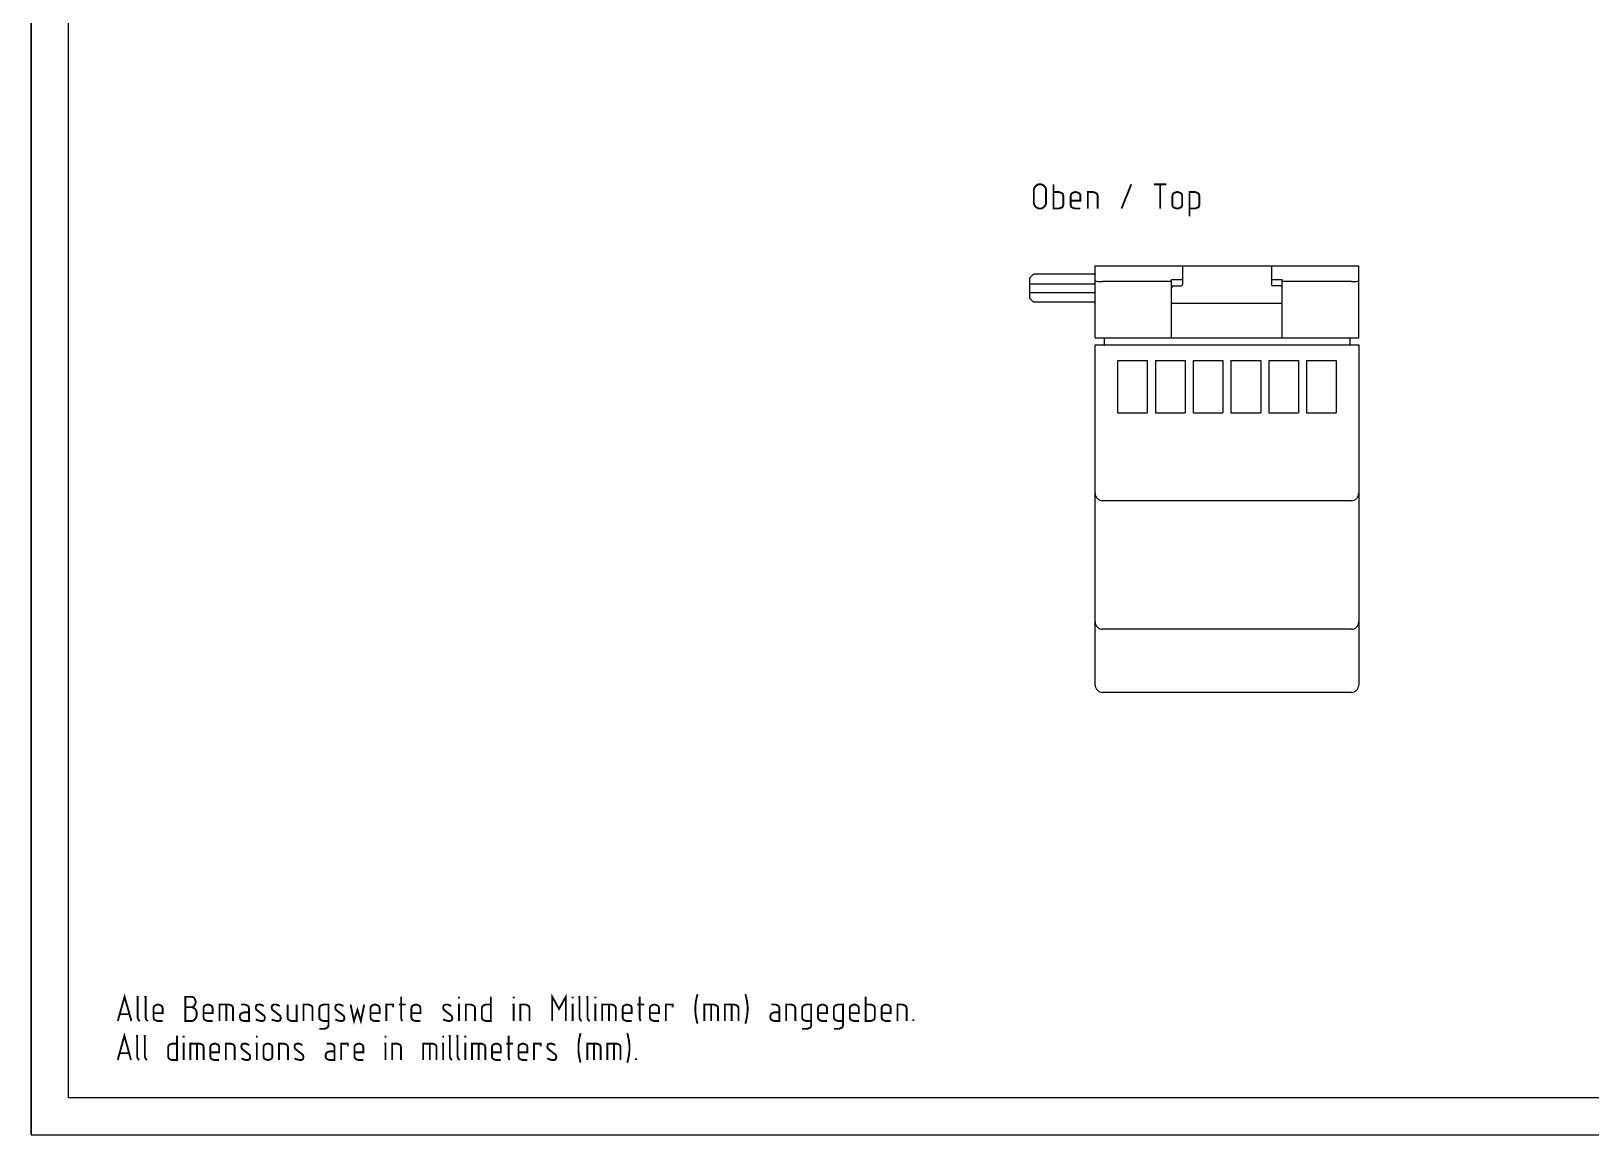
# Model space of a CAD drawing. Extents: x 0 to 420, y 0 to 297.
# Drawn here: x 0 to 210, y 0 to 148.5 of the extents above; entities that cross this region are included whole.
import ezdxf

# ---------------------------------------------------------------- set-up
doc = ezdxf.new("R2010")
doc.units = 0
doc.header["$LTSCALE"] = 23.1
doc.layers.get('0').update_dxf_attribs({"linetype": 'CONTINUOUS'})
for name, color, linetype in [('13000_TOP', 7, 'CONTINUOUS'), ('13300_TOP_GERMAN_ENGLISH', 7, 'CONTINUOUS'), ('90000_FRAME', 7, 'CONTINUOUS'), ('91000_TIP', 7, 'CONTINUOUS')]:
    doc.layers.add(name, color=color, linetype=linetype)

msp = doc.modelspace()

# ---------------------------------------------------------------- linework, layer by layer
at = {"color": 7, "linetype": 'CONTINUOUS'}
for q in [(0, 297), (420, 0)]:
    msp.add_line((0, 0), q, dxfattribs=at)
at = {"layer": '13000_TOP', "color": 7, "linetype": 'CONTINUOUS'}
for p, q in [((134.462, 115.319), (134.962, 115.819)), ((143.062, 115.819), (134.962, 115.819)), ((143.262, 107.219), (143.262, 116.919)), ((143.262, 116.919), (155.012, 116.919)), ((155.037, 116.919), (155.037, 114.419)), ((155.037, 116.919), (166.987, 116.919)), ((166.987, 116.919), (166.987, 114.419)), ((167.012, 116.919), (178.762, 116.919)), ((178.762, 107.219), (178.762, 116.919)), ((134.462, 112.519), (134.462, 115.319)), ((134.462, 114.519), (143.062, 114.519)), ((143.262, 114.951), (143.312, 114.907)), ((143.312, 114.907), (143.455, 114.868)), ((143.455, 114.868), (143.677, 114.837)), ((143.677, 114.837), (143.955, 114.817)), ((143.955, 114.817), (144.262, 114.811)), ((153.562, 114.811), (144.262, 114.811)), ((153.562, 107.219), (153.562, 115.092)), ((153.562, 115.092), (155.012, 115.092)), ((153.762, 114.219), (154.841, 114.219)), ((167.012, 115.092), (168.462, 115.092)), ((168.262, 114.219), (167.172, 114.219)), ((168.462, 107.219), (168.462, 115.092)), ((177.762, 114.811), (168.462, 114.811)), ((177.762, 114.811), (178.07, 114.817)), ((178.07, 114.817), (178.348, 114.837)), ((178.348, 114.837), (178.57, 114.868)), ((178.57, 114.868), (178.713, 114.907)), ((178.713, 114.907), (178.762, 114.951)), ((134.462, 113.319), (143.062, 113.319)), ((134.462, 112.519), (134.962, 112.019)), ((143.062, 112.019), (134.962, 112.019)), ((153.562, 111.919), (168.462, 111.919)), ((143.262, 107.219), (178.762, 107.219)), ((144.462, 107.219), (144.462, 106.319)), ((177.562, 107.219), (177.562, 106.319)), ((143.262, 60.519), (143.262, 106.319)), ((143.262, 106.319), (178.762, 106.319)), ((178.762, 106.319), (178.762, 60.519)), ((146.312, 97.169), (146.312, 104.169)), ((146.312, 104.169), (150.312, 104.169)), ((150.312, 97.169), (150.312, 104.169)), ((151.392, 104.169), (151.392, 97.169)), ((151.392, 104.169), (155.392, 104.169)), ((155.392, 104.169), (155.392, 97.169)), ((156.472, 104.169), (156.472, 97.169)), ((156.472, 104.169), (160.472, 104.169)), ((160.472, 104.169), (160.472, 97.169)), ((161.552, 104.169), (161.552, 97.169)), ((161.552, 104.169), (165.552, 104.169)), ((165.552, 104.169), (165.552, 97.169)), ((166.632, 104.169), (166.632, 97.169)), ((166.632, 104.169), (170.632, 104.169)), ((170.632, 104.169), (170.632, 97.169)), ((171.712, 104.169), (175.712, 104.169)), ((171.712, 104.169), (171.712, 97.169)), ((175.712, 104.169), (175.712, 97.169)), ((146.312, 97.169), (150.312, 97.169)), ((151.392, 97.169), (155.392, 97.169)), ((156.472, 97.169), (160.472, 97.169)), ((161.552, 97.169), (165.552, 97.169)), ((166.632, 97.169), (170.632, 97.169)), ((171.712, 97.169), (175.712, 97.169)), ((177.762, 85.319), (144.262, 85.319)), ((177.762, 68.019), (144.262, 68.019)), ((177.762, 59.519), (144.262, 59.519))]:
    msp.add_line(p, q, dxfattribs=at)
for centre, radius, start, end in [((143.062, 116.019), 0.2, 270, 360), ((143.062, 114.719), 0.2, 270, 360), ((153.762, 114.019), 0.2, 90, 180), ((154.837, 114.419), 0.2, 270, 360), ((167.187, 114.419), 0.2, 180, 270), ((168.262, 114.019), 0.2, 0, 90), ((143.062, 113.119), 0.2, 0, 90), ((143.062, 111.819), 0.2, 0, 90), ((144.262, 86.319), 1, 180, 270), ((177.762, 86.319), 1, 270, 360), ((144.262, 69.019), 1, 180, 270), ((177.762, 69.019), 1, 270, 360), ((144.262, 60.519), 1, 180, 270), ((177.762, 60.519), 1, 270, 360)]:
    msp.add_arc(centre, radius, start, end, dxfattribs=at)
at = {"layer": '13300_TOP_GERMAN_ENGLISH', "color": 7, "linetype": 'CONTINUOUS', "const_width": 0.25}
for points in [[(136.573, 127.44), (136.655, 127.207), (136.655, 125.34), (136.573, 125.107), (136.408, 124.873), (136.242, 124.757), (135.995, 124.64), (135.665, 124.64), (135.417, 124.757), (135.252, 124.873), (135.087, 125.107), (135.004, 125.34), (135.004, 127.207), (135.087, 127.44), (135.252, 127.673), (135.417, 127.79), (135.665, 127.907), (135.995, 127.907), (136.242, 127.79), (136.408, 127.673), (136.573, 127.44)], [(137.646, 126.857), (138.389, 126.857), (138.719, 126.74), (138.884, 126.623), (138.967, 126.39), (138.967, 125.107), (138.884, 124.873), (138.719, 124.757), (138.389, 124.64), (137.646, 124.64), (137.646, 127.907)], [(139.957, 125.69), (141.278, 125.69), (141.278, 126.39), (141.196, 126.623), (141.031, 126.74), (140.7, 126.857), (140.535, 126.857), (140.205, 126.74), (140.04, 126.623), (139.957, 126.39), (139.957, 125.107), (140.04, 124.873), (140.205, 124.757), (140.535, 124.64), (141.278, 124.64)], [(142.269, 124.64), (142.269, 126.857), (143.012, 126.857), (143.342, 126.74), (143.507, 126.623), (143.59, 126.39), (143.59, 124.64)], [(146.809, 124.64), (148.13, 127.907)], [(151.184, 127.907), (152.835, 127.907)], [(152.01, 127.907), (152.01, 124.64)], [(154.982, 126.39), (154.982, 125.107), (154.899, 124.873), (154.734, 124.757), (154.404, 124.64), (154.239, 124.64), (153.909, 124.757), (153.744, 124.873), (153.661, 125.107), (153.661, 126.39), (153.744, 126.623), (153.909, 126.74), (154.239, 126.857), (154.404, 126.857), (154.734, 126.74), (154.899, 126.623), (154.982, 126.39)], [(155.972, 123.59), (155.972, 126.857), (156.715, 126.857), (157.046, 126.74), (157.211, 126.623), (157.293, 126.39), (157.293, 125.107), (157.211, 124.873), (157.046, 124.757), (156.715, 124.64), (155.972, 124.64)]]:
    msp.add_lwpolyline(points, dxfattribs=at)
at = {"layer": '90000_FRAME', "color": 7, "linetype": 'CONTINUOUS'}
for p, q in [((0, 297), (0, 0)), ((5, 292), (5, 5)), ((5, 5), (415, 5)), ((0, 0), (420, 0))]:
    msp.add_line(p, q, dxfattribs=at)
at = {"layer": '91000_TIP', "color": 7, "linetype": 'CONTINUOUS', "const_width": 0.25}
for points in [[(13.493, 15.307), (12.576, 18.573), (11.658, 15.307)], [(70.156, 15.307), (70.156, 18.573), (71.073, 16.94), (71.991, 18.573), (71.991, 15.307)], [(89.732, 18.923), (89.655, 18.69), (89.502, 17.99), (89.426, 17.29), (89.426, 16.59), (89.502, 15.89), (89.655, 15.19), (89.732, 14.957)], [(96.155, 14.957), (96.231, 15.19), (96.384, 15.89), (96.461, 16.59), (96.461, 17.29), (96.384, 17.99), (96.231, 18.69), (96.155, 18.923)], [(14.181, 18.573), (14.334, 18.573), (14.334, 15.773), (14.411, 15.54), (14.487, 15.423), (14.64, 15.307)], [(15.252, 18.573), (15.405, 18.573), (15.405, 15.773), (15.481, 15.54), (15.558, 15.423), (15.711, 15.307)], [(16.475, 16.357), (17.699, 16.357), (17.699, 17.057), (17.622, 17.29), (17.47, 17.407), (17.164, 17.523), (17.011, 17.523), (16.705, 17.407), (16.552, 17.29), (16.475, 17.057), (16.475, 15.773), (16.552, 15.54), (16.705, 15.423), (17.011, 15.307), (17.699, 15.307)], [(21.675, 17.173), (21.905, 17.057), (22.058, 16.94), (22.211, 16.707), (22.287, 16.473), (22.287, 16.007), (22.211, 15.773), (22.058, 15.54), (21.905, 15.423), (21.675, 15.307), (20.758, 15.307), (20.758, 18.573), (21.675, 18.573), (21.905, 18.457), (22.058, 18.223), (22.134, 17.99), (22.134, 17.757), (22.058, 17.523), (21.905, 17.29), (21.675, 17.173), (20.758, 17.173)], [(23.205, 16.357), (24.428, 16.357), (24.428, 17.057), (24.352, 17.29), (24.199, 17.407), (23.893, 17.523), (23.74, 17.523), (23.434, 17.407), (23.281, 17.29), (23.205, 17.057), (23.205, 15.773), (23.281, 15.54), (23.434, 15.423), (23.74, 15.307), (24.428, 15.307)], [(25.346, 15.307), (25.346, 17.523), (26.646, 17.523), (26.952, 17.407), (27.104, 17.29), (27.181, 17.057), (27.181, 15.307)], [(26.263, 17.523), (26.263, 15.307)], [(29.322, 16.473), (28.634, 16.473), (28.328, 16.357), (28.175, 16.24), (28.099, 16.007), (28.099, 15.773), (28.175, 15.54), (28.328, 15.423), (28.634, 15.307), (29.322, 15.307), (29.322, 17.057), (29.246, 17.29), (29.093, 17.407), (28.787, 17.523), (28.251, 17.523)], [(31.31, 17.29), (31.157, 17.407), (30.851, 17.523), (30.546, 17.523), (30.316, 17.407), (30.24, 17.173), (30.24, 17.057), (30.316, 16.823), (31.387, 16.007), (31.463, 15.773), (31.463, 15.657), (31.387, 15.423), (31.157, 15.307), (30.928, 15.307), (30.469, 15.423), (30.24, 15.54)], [(33.451, 17.29), (33.298, 17.407), (32.992, 17.523), (32.687, 17.523), (32.457, 17.407), (32.381, 17.173), (32.381, 17.057), (32.457, 16.823), (33.528, 16.007), (33.604, 15.773), (33.604, 15.657), (33.528, 15.423), (33.298, 15.307), (33.069, 15.307), (32.61, 15.423), (32.381, 15.54)], [(35.745, 17.523), (35.745, 15.307), (35.057, 15.307), (34.751, 15.423), (34.598, 15.54), (34.522, 15.773), (34.522, 17.523)], [(36.663, 15.307), (36.663, 17.523), (37.351, 17.523), (37.657, 17.407), (37.81, 17.29), (37.886, 17.057), (37.886, 15.307)], [(40.028, 15.307), (39.339, 15.307), (39.033, 15.423), (38.88, 15.54), (38.804, 15.773), (38.804, 17.057), (38.88, 17.29), (39.033, 17.407), (39.339, 17.523), (40.028, 17.523), (40.028, 14.723), (39.951, 14.49), (39.798, 14.373), (39.492, 14.257), (38.804, 14.257)], [(42.016, 17.29), (41.863, 17.407), (41.557, 17.523), (41.251, 17.523), (41.022, 17.407), (40.945, 17.173), (40.945, 17.057), (41.022, 16.823), (42.092, 16.007), (42.169, 15.773), (42.169, 15.657), (42.092, 15.423), (41.863, 15.307), (41.633, 15.307), (41.175, 15.423), (40.945, 15.54)], [(43.01, 17.523), (43.469, 15.307), (43.927, 16.823), (44.386, 15.307), (44.845, 17.523)], [(45.686, 16.357), (46.91, 16.357), (46.91, 17.057), (46.833, 17.29), (46.68, 17.407), (46.374, 17.523), (46.221, 17.523), (45.916, 17.407), (45.763, 17.29), (45.686, 17.057), (45.686, 15.773), (45.763, 15.54), (45.916, 15.423), (46.221, 15.307), (46.91, 15.307)], [(47.827, 15.307), (47.827, 17.523), (48.745, 17.523), (48.745, 17.173)], [(49.51, 17.523), (50.427, 17.523)], [(49.815, 18.573), (49.815, 15.657), (49.892, 15.423), (49.968, 15.307)], [(51.192, 16.357), (52.415, 16.357), (52.415, 17.057), (52.339, 17.29), (52.186, 17.407), (51.88, 17.523), (51.727, 17.523), (51.421, 17.407), (51.268, 17.29), (51.192, 17.057), (51.192, 15.773), (51.268, 15.54), (51.421, 15.423), (51.727, 15.307), (52.415, 15.307)], [(56.545, 17.29), (56.392, 17.407), (56.086, 17.523), (55.78, 17.523), (55.55, 17.407), (55.474, 17.173), (55.474, 17.057), (55.55, 16.823), (56.621, 16.007), (56.698, 15.773), (56.698, 15.657), (56.621, 15.423), (56.392, 15.307), (56.162, 15.307), (55.703, 15.423), (55.474, 15.54)], [(57.615, 15.307), (57.615, 17.523), (57.462, 17.523)], [(57.615, 18.573), (57.615, 18.34)], [(58.533, 15.307), (58.533, 17.523), (59.221, 17.523), (59.527, 17.407), (59.68, 17.29), (59.756, 17.057), (59.756, 15.307)], [(61.897, 17.523), (61.209, 17.523), (60.903, 17.407), (60.75, 17.29), (60.674, 17.057), (60.674, 15.773), (60.75, 15.54), (60.903, 15.423), (61.209, 15.307), (61.897, 15.307), (61.897, 18.573)], [(64.956, 15.307), (64.956, 17.523), (64.803, 17.523)], [(64.956, 18.573), (64.956, 18.34)], [(65.874, 15.307), (65.874, 17.523), (66.562, 17.523), (66.868, 17.407), (67.021, 17.29), (67.097, 17.057), (67.097, 15.307)], [(72.909, 15.307), (72.909, 17.523), (72.756, 17.523)], [(72.909, 18.573), (72.909, 18.34)], [(73.673, 18.573), (73.826, 18.573), (73.826, 15.773), (73.903, 15.54), (73.979, 15.423), (74.132, 15.307)], [(74.744, 18.573), (74.897, 18.573), (74.897, 15.773), (74.973, 15.54), (75.05, 15.423), (75.203, 15.307)], [(75.967, 15.307), (75.967, 17.523), (75.814, 17.523)], [(75.967, 18.573), (75.967, 18.34)], [(76.885, 15.307), (76.885, 17.523), (78.185, 17.523), (78.491, 17.407), (78.644, 17.29), (78.72, 17.057), (78.72, 15.307)], [(77.803, 17.523), (77.803, 15.307)], [(79.638, 16.357), (80.861, 16.357), (80.861, 17.057), (80.785, 17.29), (80.632, 17.407), (80.326, 17.523), (80.173, 17.523), (79.867, 17.407), (79.714, 17.29), (79.638, 17.057), (79.638, 15.773), (79.714, 15.54), (79.867, 15.423), (80.173, 15.307), (80.861, 15.307)], [(81.626, 17.523), (82.544, 17.523)], [(81.932, 18.573), (81.932, 15.657), (82.008, 15.423), (82.085, 15.307)], [(83.308, 16.357), (84.532, 16.357), (84.532, 17.057), (84.455, 17.29), (84.302, 17.407), (83.997, 17.523), (83.844, 17.523), (83.538, 17.407), (83.385, 17.29), (83.308, 17.057), (83.308, 15.773), (83.385, 15.54), (83.538, 15.423), (83.844, 15.307), (84.532, 15.307)], [(85.449, 15.307), (85.449, 17.523), (86.367, 17.523), (86.367, 17.173)], [(90.649, 15.307), (90.649, 17.523), (91.949, 17.523), (92.255, 17.407), (92.408, 17.29), (92.484, 17.057), (92.484, 15.307)], [(91.567, 17.523), (91.567, 15.307)], [(93.402, 15.307), (93.402, 17.523), (94.702, 17.523), (95.008, 17.407), (95.161, 17.29), (95.237, 17.057), (95.237, 15.307)], [(94.32, 17.523), (94.32, 15.307)], [(100.743, 16.473), (100.055, 16.473), (99.749, 16.357), (99.596, 16.24), (99.519, 16.007), (99.519, 15.773), (99.596, 15.54), (99.749, 15.423), (100.055, 15.307), (100.743, 15.307), (100.743, 17.057), (100.666, 17.29), (100.514, 17.407), (100.208, 17.523), (99.672, 17.523)], [(101.661, 15.307), (101.661, 17.523), (102.349, 17.523), (102.655, 17.407), (102.808, 17.29), (102.884, 17.057), (102.884, 15.307)], [(105.025, 15.307), (104.337, 15.307), (104.031, 15.423), (103.878, 15.54), (103.802, 15.773), (103.802, 17.057), (103.878, 17.29), (104.031, 17.407), (104.337, 17.523), (105.025, 17.523), (105.025, 14.723), (104.949, 14.49), (104.796, 14.373), (104.49, 14.257), (103.802, 14.257)], [(105.943, 16.357), (107.166, 16.357), (107.166, 17.057), (107.09, 17.29), (106.937, 17.407), (106.631, 17.523), (106.478, 17.523), (106.172, 17.407), (106.019, 17.29), (105.943, 17.057), (105.943, 15.773), (106.019, 15.54), (106.172, 15.423), (106.478, 15.307), (107.166, 15.307)], [(109.307, 15.307), (108.619, 15.307), (108.313, 15.423), (108.16, 15.54), (108.084, 15.773), (108.084, 17.057), (108.16, 17.29), (108.313, 17.407), (108.619, 17.523), (109.307, 17.523), (109.307, 14.723), (109.231, 14.49), (109.078, 14.373), (108.772, 14.257), (108.084, 14.257)], [(110.225, 16.357), (111.448, 16.357), (111.448, 17.057), (111.372, 17.29), (111.219, 17.407), (110.913, 17.523), (110.76, 17.523), (110.454, 17.407), (110.301, 17.29), (110.225, 17.057), (110.225, 15.773), (110.301, 15.54), (110.454, 15.423), (110.76, 15.307), (111.448, 15.307)], [(112.366, 17.523), (113.054, 17.523), (113.36, 17.407), (113.513, 17.29), (113.59, 17.057), (113.59, 15.773), (113.513, 15.54), (113.36, 15.423), (113.054, 15.307), (112.366, 15.307), (112.366, 18.573)], [(114.507, 16.357), (115.731, 16.357), (115.731, 17.057), (115.654, 17.29), (115.501, 17.407), (115.195, 17.523), (115.042, 17.523), (114.737, 17.407), (114.584, 17.29), (114.507, 17.057), (114.507, 15.773), (114.584, 15.54), (114.737, 15.423), (115.042, 15.307), (115.731, 15.307)], [(116.648, 15.307), (116.648, 17.523), (117.336, 17.523), (117.642, 17.407), (117.795, 17.29), (117.872, 17.057), (117.872, 15.307)], [(11.964, 16.24), (13.187, 16.24)], [(118.789, 15.307), (118.789, 15.54)], [(13.441, 10.057), (12.545, 13.323), (11.649, 10.057)], [(14.112, 13.323), (14.262, 13.323), (14.262, 10.523), (14.336, 10.29), (14.411, 10.173), (14.56, 10.057)], [(15.158, 13.323), (15.307, 13.323), (15.307, 10.523), (15.382, 10.29), (15.456, 10.173), (15.605, 10.057)], [(19.637, 12.273), (18.965, 12.273), (18.666, 12.157), (18.517, 12.04), (18.442, 11.807), (18.442, 10.523), (18.517, 10.29), (18.666, 10.173), (18.965, 10.057), (19.637, 10.057), (19.637, 13.323)], [(20.533, 13.323), (20.533, 13.09)], [(30.387, 13.323), (30.387, 13.09)], [(47.706, 13.323), (47.706, 13.09)], [(55.47, 13.323), (55.47, 13.09)], [(56.217, 13.323), (56.366, 13.323), (56.366, 10.523), (56.441, 10.29), (56.515, 10.173), (56.665, 10.057)], [(57.262, 13.323), (57.411, 13.323), (57.411, 10.523), (57.486, 10.29), (57.56, 10.173), (57.71, 10.057)], [(58.456, 13.323), (58.456, 13.09)], [(64.279, 13.323), (64.279, 10.407), (64.354, 10.173), (64.428, 10.057)], [(73.984, 13.673), (73.909, 13.44), (73.76, 12.74), (73.685, 12.04), (73.685, 11.34), (73.76, 10.64), (73.909, 9.94), (73.984, 9.707)], [(80.255, 9.707), (80.329, 9.94), (80.479, 10.64), (80.553, 11.34), (80.553, 12.04), (80.479, 12.74), (80.329, 13.44), (80.255, 13.673)], [(11.947, 10.99), (13.142, 10.99)], [(20.533, 10.057), (20.533, 12.273), (20.383, 12.273)], [(21.428, 10.057), (21.428, 12.273), (22.697, 12.273), (22.996, 12.157), (23.145, 12.04), (23.22, 11.807), (23.22, 10.057)], [(22.324, 12.273), (22.324, 10.057)], [(24.116, 11.107), (25.31, 11.107), (25.31, 11.807), (25.236, 12.04), (25.086, 12.157), (24.788, 12.273), (24.638, 12.273), (24.34, 12.157), (24.191, 12.04), (24.116, 11.807), (24.116, 10.523), (24.191, 10.29), (24.34, 10.173), (24.638, 10.057), (25.31, 10.057)], [(26.206, 10.057), (26.206, 12.273), (26.878, 12.273), (27.177, 12.157), (27.326, 12.04), (27.401, 11.807), (27.401, 10.057)], [(29.342, 12.04), (29.192, 12.157), (28.894, 12.273), (28.595, 12.273), (28.371, 12.157), (28.296, 11.923), (28.296, 11.807), (28.371, 11.573), (29.416, 10.757), (29.491, 10.523), (29.491, 10.407), (29.416, 10.173), (29.192, 10.057), (28.968, 10.057), (28.52, 10.173), (28.296, 10.29)], [(30.387, 10.057), (30.387, 12.273), (30.237, 12.273)], [(32.477, 11.807), (32.477, 10.523), (32.402, 10.29), (32.253, 10.173), (31.954, 10.057), (31.805, 10.057), (31.507, 10.173), (31.357, 10.29), (31.283, 10.523), (31.283, 11.807), (31.357, 12.04), (31.507, 12.157), (31.805, 12.273), (31.954, 12.273), (32.253, 12.157), (32.402, 12.04), (32.477, 11.807)], [(33.373, 10.057), (33.373, 12.273), (34.045, 12.273), (34.343, 12.157), (34.493, 12.04), (34.567, 11.807), (34.567, 10.057)], [(36.508, 12.04), (36.359, 12.157), (36.06, 12.273), (35.762, 12.273), (35.538, 12.157), (35.463, 11.923), (35.463, 11.807), (35.538, 11.573), (36.583, 10.757), (36.658, 10.523), (36.658, 10.407), (36.583, 10.173), (36.359, 10.057), (36.135, 10.057), (35.687, 10.173), (35.463, 10.29)], [(40.838, 11.223), (40.166, 11.223), (39.868, 11.107), (39.718, 10.99), (39.644, 10.757), (39.644, 10.523), (39.718, 10.29), (39.868, 10.173), (40.166, 10.057), (40.838, 10.057), (40.838, 11.807), (40.763, 12.04), (40.614, 12.157), (40.316, 12.273), (39.793, 12.273)], [(41.734, 10.057), (41.734, 12.273), (42.63, 12.273), (42.63, 11.923)], [(43.526, 11.107), (44.72, 11.107), (44.72, 11.807), (44.645, 12.04), (44.496, 12.157), (44.197, 12.273), (44.048, 12.273), (43.75, 12.157), (43.6, 12.04), (43.526, 11.807), (43.526, 10.523), (43.6, 10.29), (43.75, 10.173), (44.048, 10.057), (44.72, 10.057)], [(47.706, 10.057), (47.706, 12.273), (47.557, 12.273)], [(48.602, 10.057), (48.602, 12.273), (49.274, 12.273), (49.572, 12.157), (49.722, 12.04), (49.796, 11.807), (49.796, 10.057)], [(52.783, 10.057), (52.783, 12.273), (54.052, 12.273), (54.35, 12.157), (54.5, 12.04), (54.574, 11.807), (54.574, 10.057)], [(53.678, 12.273), (53.678, 10.057)], [(55.47, 10.057), (55.47, 12.273), (55.321, 12.273)], [(58.456, 10.057), (58.456, 12.273), (58.307, 12.273)], [(59.352, 10.057), (59.352, 12.273), (60.621, 12.273), (60.92, 12.157), (61.069, 12.04), (61.144, 11.807), (61.144, 10.057)], [(60.248, 12.273), (60.248, 10.057)], [(62.04, 11.107), (63.234, 11.107), (63.234, 11.807), (63.159, 12.04), (63.01, 12.157), (62.711, 12.273), (62.562, 12.273), (62.263, 12.157), (62.114, 12.04), (62.04, 11.807), (62.04, 10.523), (62.114, 10.29), (62.263, 10.173), (62.562, 10.057), (63.234, 10.057)], [(63.98, 12.273), (64.876, 12.273)], [(65.623, 11.107), (66.817, 11.107), (66.817, 11.807), (66.743, 12.04), (66.593, 12.157), (66.295, 12.273), (66.145, 12.273), (65.847, 12.157), (65.698, 12.04), (65.623, 11.807), (65.623, 10.523), (65.698, 10.29), (65.847, 10.173), (66.145, 10.057), (66.817, 10.057)], [(67.713, 10.057), (67.713, 12.273), (68.609, 12.273), (68.609, 11.923)], [(70.55, 12.04), (70.401, 12.157), (70.102, 12.273), (69.803, 12.273), (69.579, 12.157), (69.505, 11.923), (69.505, 11.807), (69.579, 11.573), (70.625, 10.757), (70.699, 10.523), (70.699, 10.407), (70.625, 10.173), (70.401, 10.057), (70.177, 10.057), (69.729, 10.173), (69.505, 10.29)], [(74.88, 10.057), (74.88, 12.273), (76.149, 12.273), (76.447, 12.157), (76.597, 12.04), (76.671, 11.807), (76.671, 10.057)], [(75.776, 12.273), (75.776, 10.057)], [(77.567, 10.057), (77.567, 12.273), (78.836, 12.273), (79.135, 12.157), (79.284, 12.04), (79.359, 11.807), (79.359, 10.057)], [(78.463, 12.273), (78.463, 10.057)], [(81.449, 10.057), (81.449, 10.29)]]:
    msp.add_lwpolyline(points, dxfattribs=at)

doc.saveas('drawing.dxf')
